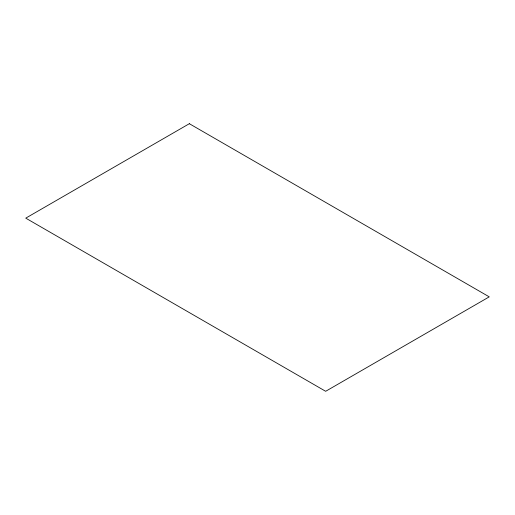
<?xml version="1.0" encoding="UTF-8"?>
<svg xmlns="http://www.w3.org/2000/svg" width="515" height="515" viewBox="0 0 515 515"><rect width="100%" height="100%" fill="white"/><g stroke="black" fill="none" stroke-linecap="round" stroke-linejoin="round"><path stroke-width="0.77" d="M189.34 123.703L25.75 218.148L325.66 391.297L489.25 296.852L189.34 123.703"/></g></svg>
